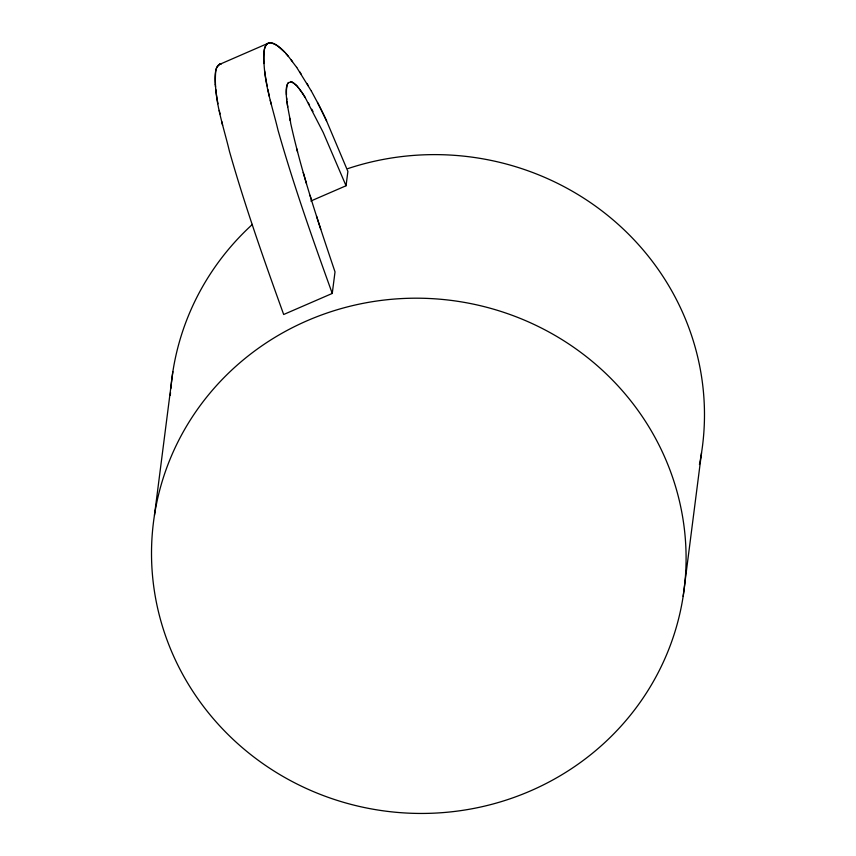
<?xml version="1.0" encoding="UTF-8"?>
<svg xmlns="http://www.w3.org/2000/svg" width="856" height="856" viewBox="0 0 856 856"><rect width="100%" height="100%" fill="white"/><g stroke="black" fill="none" stroke-linecap="round" stroke-linejoin="round"><path stroke-width="1.28" d="M154.454 515.269L172.848 371.697M215.305 84.605A226.861 32.261 66.6 0 1 221.308 63.804A219.832 31.255 66.6 0 0 219.81 64.221L216.932 67.185A218.419 31.062 66.6 0 0 215.808 70.406C213.101 97.926 223.181 124.89 229.44 151.309C245.116 206.467 264.215 260.577 283.678 314.494L332.256 293.437L335.017 271.908C318.507 222.828 301.783 173.64 290.623 123.018C290.612 118.374 278.211 73.092 294.849 83.802M310.824 201.032L346.049 185.763L347.889 171.403L326.596 120.974A87.494 12.444 66.6 0 0 317.48 102.463L311.434 91.228M683.152 596.365A267.447 257.463 7.3 0 0 320.872 315.211A267.447 257.463 7.3 0 0 252.392 755.88A267.447 257.463 7.3 0 0 683.152 596.365L701.546 452.792M287.028 85.547L286.482 89.506A188.983 26.868 66.6 0 0 286.428 93.336L286.471 94.77M287.242 84.765L287.488 84.07M287.766 83.449L288.419 82.476M219.136 64.585L268.388 43.164A219.832 31.255 66.6 0 1 270.689 42.8C282.683 46.053 289.446 58.294 296.732 67.421M290.591 81.523L291.661 81.737M292.238 81.973L297.096 86.092L302.307 93.015A60.006 8.528 66.6 0 1 305.26 97.659L323.183 132.412L346.049 185.763M295.577 84.477L297.096 86.082M284.556 52.109L277.462 45.732A221.351 31.469 66.6 0 0 274.337 43.849A227.225 32.314 66.6 0 0 267.725 43.528A232.04 32.999 66.6 0 0 265.991 45.304L265.51 46.128A218.419 31.062 66.6 0 0 264.386 49.348C261.679 76.869 271.759 103.833 278.029 130.251C293.694 185.41 312.804 239.519 332.256 293.437M285.829 53.479L288.451 56.496M297.899 87.023L298.733 88.05M291.147 59.834L292.517 61.621M299.589 89.152L300.467 90.351A62.274 8.86 66.6 0 1 303.27 94.47L305.26 97.659M296.722 67.421L311.434 91.228M299.6 71.658L301.055 73.883M306.951 83.417L308.438 85.953M308.428 103.073L309.53 105.053M311.809 109.268L312.975 111.505M310.033 195.339L311.263 199.362M296.722 148.719L297.556 151.919M270.25 100.302L271.181 104.207M221.672 121.359L222.603 125.265M269.383 96.525L267.832 89.366M219.254 110.424L220.003 113.944M289.628 118.075L290.109 120.503M267.158 85.985L266.526 82.722A252.862 35.952 66.6 0 1 264.654 70.984M215.755 89.431L216.076 92.041A252.862 35.952 66.6 0 0 217.948 103.779M286.664 97.884L286.803 99.553M215.295 84.594L215.498 86.948M317.48 102.463A87.419 12.433 66.6 0 1 326.596 120.974M263.883 63.547A226.979 32.271 66.6 0 1 267.703 43.485M320.743 229.237A558.754 79.448 66.6 0 1 316.506 216.076M306.502 183.633A432.205 61.461 66.6 0 1 303.238 172.484M287.734 107.032A229.633 32.656 66.6 0 1 286.985 101.308M347.911 168.6A267.447 257.463 7.3 0 1 611.922 218.911A267.447 257.463 7.3 0 1 699.427 464.53M170.333 395.151A267.447 257.463 7.3 0 1 170.505 392.54M170.815 388.613A267.447 257.463 7.3 0 1 252.413 224.4"/></g></svg>
